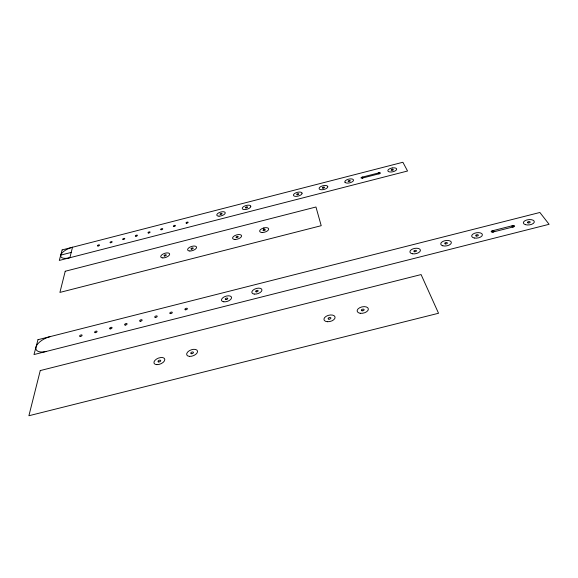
<?xml version="1.0" encoding="UTF-8"?>
<svg xmlns="http://www.w3.org/2000/svg" width="578" height="578" viewBox="0 0 578 578"><rect width="100%" height="100%" fill="white"/><g stroke="black" fill="none" stroke-linecap="round" stroke-linejoin="round"><path stroke-width="0.87" d="M493.012 232.038L493.323 231.923A1.358 0.672 -7.7 0 0 493.814 231.084A1.358 0.672 -7.7 0 0 492.42 230.788L492.073 230.86A1.358 0.672 -7.7 0 0 491.221 231.735A1.358 0.672 -7.7 0 0 492.666 232.11L513.69 226.8L512.845 225.601L492.42 230.788M378.937 172.844L379.219 172.771A1.12 0.477 -12 0 1 380.389 172.945A1.12 0.477 -12 0 1 379.695 173.631L361.994 178.168A1.113 0.477 -12.6 0 1 361.019 177.937A1.113 0.477 -12.6 0 1 361.64 177.302L378.937 172.844A1.12 0.477 -12 0 0 378.243 173.53A1.12 0.477 -12 0 0 379.414 173.703M60.733 255.122L71.21 252.427M492.153 230.846L492.933 232.053M379.11 172.8L379.522 173.682M263.843 227.934L264.088 229.531M46.587 351.373A13.489 6.387 -24.2 0 1 35.988 347.125A13.489 6.387 -24.2 0 1 50.264 336.591M250.758 206.281L250.758 206.686A4.407 1.907 -16.1 0 1 246.445 209.366A4.407 1.907 -16.1 0 1 242.298 208.564L242.326 208.044A4.407 1.907 -16.1 0 1 246.625 205.378A4.407 1.907 -16.1 0 1 250.773 206.173L250.758 206.281M72.496 247.254L69.895 257.716A11.184 4.588 -21.2 0 1 60.719 255.18A11.184 4.588 -21.2 0 1 72.496 247.254M40.258 370.57L28.9 415.741L438.536 313.262L421.087 274.572L40.258 370.57M65.227 271.255L59.91 292.417L321.216 225.687L315.956 207.003L65.227 271.255M37.982 339.705L33.994 354.552L549.1 224.3L539.874 212.48L37.982 339.705M62.135 249.92L59.303 260.44L407.555 171.009L402.888 162.259L62.135 249.92M362.55 178.024L362.196 177.157A1.113 0.477 -12.6 0 1 363.172 177.388A1.113 0.477 -12.6 0 1 362.55 178.024M392.065 169.462L391.79 169.549A1.12 0.477 -11.7 0 0 391.198 170.235A1.12 0.477 -11.7 0 0 392.433 170.366L392.708 170.279A1.12 0.477 -11.7 0 0 393.336 169.65L393.25 169.542A1.12 0.477 -11.7 0 0 392.065 169.462M264.124 229.517L263.835 229.611A1.17 0.535 -15.8 0 0 263.041 230.333L263.091 230.463A1.17 0.535 -15.8 0 0 264.218 230.608L264.507 230.514A1.17 0.535 -15.8 0 0 265.288 229.719A1.17 0.535 -15.8 0 0 264.124 229.517M392.209 167.981L391.075 168.241A4.48 1.915 -11.7 0 0 387.896 170.922A4.48 1.915 -11.7 0 0 392.289 171.861L393.43 171.601A4.48 1.915 -11.7 0 0 396.653 169.159L396.486 168.682A4.48 1.915 -11.7 0 0 392.209 167.981M327.762 186.607L327.524 186.152A4.429 1.922 -13.7 0 0 322.575 185.856A4.429 1.922 -13.7 0 0 319.128 188.587L319.352 189.049A4.429 1.922 -13.7 0 0 324.323 189.36A4.429 1.922 -13.7 0 0 327.762 186.607M302.048 193.218L301.846 192.756A4.414 1.915 -14.5 0 0 296.991 192.431A4.414 1.915 -14.5 0 0 293.451 195.191L293.646 195.653A4.414 1.915 -14.5 0 0 298.515 195.985A4.414 1.915 -14.5 0 0 302.048 193.218M344.965 182.229L344.849 181.738A4.443 1.922 -12.9 0 1 351.142 178.877A4.443 1.922 -12.9 0 1 351.908 182.019A4.443 1.922 -12.9 0 1 344.965 182.229M219.019 216.158A4.407 1.9 -16.9 0 0 225.268 212.834A4.407 1.9 -16.9 0 0 218.773 212.805A4.407 1.9 -16.9 0 0 219.019 216.158M162.852 257.911A4.689 2.11 -19.1 0 0 169.665 254.241A4.689 2.11 -19.1 0 0 163.032 254.038A4.689 2.11 -19.1 0 0 162.852 257.911M189.866 251.004A4.675 2.124 -18.2 0 0 196.585 247.348A4.675 2.124 -18.2 0 0 189.83 247.174A4.675 2.124 -18.2 0 0 189.866 251.004M235.029 239.451A4.667 2.139 -16.8 0 0 241.597 235.838A4.667 2.139 -16.8 0 0 234.639 235.708A4.667 2.139 -16.8 0 0 235.029 239.451M262.217 232.501A4.667 2.146 -15.8 0 0 268.691 228.902A4.667 2.146 -15.8 0 0 261.61 228.809A4.667 2.146 -15.8 0 0 262.217 232.501M156.811 364.646A5.737 3.1 -21.9 0 0 164.809 359.473A5.737 3.1 -21.9 0 0 156.472 359.083A5.737 3.1 -21.9 0 0 156.811 364.646M189.403 356.373A5.715 3.128 -20.5 0 0 197.56 351.446A5.715 3.128 -20.5 0 0 189.324 350.723A5.715 3.128 -20.5 0 0 189.403 356.373M327.401 321.715A5.701 3.193 -14.1 0 0 335.045 316.954A5.701 3.193 -14.1 0 0 326.093 316.339A5.701 3.193 -14.1 0 0 327.401 321.715M360.173 313.269A5.722 3.201 -12.6 0 0 368.367 308.977A5.722 3.201 -12.6 0 0 359.689 307.72A5.722 3.201 -12.6 0 0 360.173 313.269M98.036 245.997A1.113 0.462 -20.5 0 0 99.539 245.065A1.113 0.462 -20.5 0 0 97.892 245.195A1.113 0.462 -20.5 0 0 98.036 245.997M110.564 242.753A1.113 0.462 -20.1 0 0 112.154 241.871A1.113 0.462 -20.1 0 0 110.586 241.9A1.113 0.462 -20.1 0 0 110.564 242.753M123.107 239.509A1.113 0.47 -19.8 0 0 124.776 238.678A1.113 0.47 -19.8 0 0 123.309 238.606A1.113 0.47 -19.8 0 0 123.107 239.509M148.459 232.999A1.105 0.47 -19.1 0 0 150.085 232.154A1.105 0.47 -19.1 0 0 148.539 232.132A1.105 0.47 -19.1 0 0 148.459 232.999M135.96 236.25A1.105 0.47 -19.4 0 0 137.419 235.325A1.105 0.47 -19.4 0 0 135.736 235.47A1.105 0.47 -19.4 0 0 135.96 236.25M161.233 229.741A1.105 0.47 -18.7 0 0 162.75 228.852A1.105 0.47 -18.7 0 0 161.103 228.924A1.105 0.47 -18.7 0 0 161.233 229.741M173.855 226.475A1.105 0.47 -18.3 0 0 175.437 225.63A1.105 0.47 -18.3 0 0 173.855 225.622A1.105 0.47 -18.3 0 0 173.855 226.475M186.484 223.209A1.105 0.47 -18 0 0 188.139 222.407A1.105 0.47 -18 0 0 186.622 222.32A1.105 0.47 -18 0 0 186.484 223.209M220.514 214.481A1.098 0.477 -16.9 0 0 222.082 213.65A1.098 0.477 -16.9 0 0 220.464 213.643A1.098 0.477 -16.9 0 0 220.514 214.481M245.903 207.907A1.098 0.477 -16.1 0 0 247.594 207.177A1.098 0.477 -16.1 0 0 246.105 207.011A1.098 0.477 -16.1 0 0 245.903 207.907M297.316 194.743A1.105 0.477 -14.5 0 0 298.819 193.926A1.105 0.477 -14.5 0 0 297.114 193.941A1.105 0.477 -14.5 0 0 297.316 194.743M322.986 188.132A1.105 0.477 -13.7 0 0 324.518 187.344A1.105 0.477 -13.7 0 0 322.827 187.315A1.105 0.477 -13.7 0 0 322.986 188.132M348.577 181.499A1.113 0.477 -12.9 0 0 350.282 180.82A1.113 0.477 -12.9 0 0 348.729 180.625A1.113 0.477 -12.9 0 0 348.577 181.499M164.571 256.011A1.17 0.527 -19.1 0 0 166.298 255.115A1.17 0.527 -19.1 0 0 164.672 255.028A1.17 0.527 -19.1 0 0 164.571 256.011M191.528 249.125A1.17 0.535 -18.2 0 0 193.218 248.215A1.17 0.535 -18.2 0 0 191.535 248.164A1.17 0.535 -18.2 0 0 191.528 249.125M236.619 237.601A1.17 0.535 -16.8 0 0 238.208 236.677A1.17 0.535 -16.8 0 0 236.431 236.691A1.17 0.535 -16.8 0 0 236.619 237.601M158.719 361.944A1.438 0.773 -21.9 0 0 160.727 360.658A1.438 0.773 -21.9 0 0 158.647 360.549A1.438 0.773 -21.9 0 0 158.719 361.944M191.629 353.714A1.431 0.78 -20.5 0 0 193.442 352.349A1.431 0.78 -20.5 0 0 191.217 352.421A1.431 0.78 -20.5 0 0 191.629 353.714M328.94 319.157A1.423 0.802 -14.1 0 0 330.898 318.001A1.423 0.802 -14.1 0 0 328.687 317.799A1.423 0.802 -14.1 0 0 328.94 319.157M362.11 310.798A1.431 0.802 -12.6 0 0 364.14 309.707A1.431 0.802 -12.6 0 0 361.958 309.411A1.431 0.802 -12.6 0 0 362.11 310.798M80.328 336.475A1.337 0.643 -23.3 0 0 82.09 335.218A1.337 0.643 -23.3 0 0 80.096 335.363A1.337 0.643 -23.3 0 0 80.328 336.475M95.341 332.675A1.337 0.65 -22.8 0 0 97.061 331.418A1.337 0.65 -22.8 0 0 95.052 331.584A1.337 0.65 -22.8 0 0 95.341 332.675M110.225 328.882A1.329 0.65 -22.3 0 0 112.074 327.704A1.329 0.65 -22.3 0 0 110.167 327.697A1.329 0.65 -22.3 0 0 110.225 328.882M125.238 325.074A1.329 0.657 -21.8 0 0 127.102 323.911A1.329 0.657 -21.8 0 0 125.195 323.89A1.329 0.657 -21.8 0 0 125.238 325.074M140.244 321.26A1.322 0.657 -21.3 0 0 142.145 320.133A1.322 0.657 -21.3 0 0 140.273 320.053A1.322 0.657 -21.3 0 0 140.244 321.26M155.533 317.438A1.322 0.665 -20.7 0 0 157.187 316.202A1.322 0.665 -20.7 0 0 155.128 316.368A1.322 0.665 -20.7 0 0 155.533 317.438M170.344 313.616A1.315 0.665 -20.2 0 0 172.287 312.554A1.315 0.665 -20.2 0 0 170.459 312.38A1.315 0.665 -20.2 0 0 170.344 313.616M185.668 309.794A1.315 0.665 -19.6 0 0 187.38 308.609A1.315 0.665 -19.6 0 0 185.357 308.681A1.315 0.665 -19.6 0 0 185.668 309.794M525.359 224.647A5.513 2.666 -6.5 0 0 534.253 222.241A5.513 2.666 -6.5 0 0 526.926 219.929A5.513 2.666 -6.5 0 0 525.359 224.647M512.657 226.858A1.373 0.672 -7 0 0 514.63 226.041A1.373 0.672 -7 0 0 512.52 225.709A1.373 0.672 -7 0 0 512.657 226.858M474.263 238.013A5.419 2.695 -8.2 0 0 482.413 234.856A5.419 2.695 -8.2 0 0 474.422 233.302A5.419 2.695 -8.2 0 0 474.263 238.013M442.791 245.787A5.375 2.702 -9.3 0 0 451.331 242.962A5.375 2.702 -9.3 0 0 444.049 240.947A5.375 2.702 -9.3 0 0 442.791 245.787M412.389 253.764A5.339 2.709 -10.4 0 0 420.43 250.426A5.339 2.709 -10.4 0 0 412.67 248.974A5.339 2.709 -10.4 0 0 412.389 253.764M528.09 222.891A1.38 0.665 -6.5 0 0 530.207 222.176A1.38 0.665 -6.5 0 0 528.213 221.721A1.38 0.665 -6.5 0 0 528.09 222.891M476.243 236.012A1.358 0.672 -8.2 0 0 478.36 235.304A1.358 0.672 -8.2 0 0 476.467 234.82A1.358 0.672 -8.2 0 0 476.243 236.012M445.428 243.902A1.344 0.679 -9.3 0 0 447.379 243.035A1.344 0.679 -9.3 0 0 445.335 242.731A1.344 0.679 -9.3 0 0 445.428 243.902M414.57 251.733A1.337 0.679 -10.4 0 0 416.471 250.823A1.337 0.679 -10.4 0 0 414.426 250.57A1.337 0.679 -10.4 0 0 414.57 251.733M223.823 301.81A5.245 2.688 -18 0 0 231.568 297.742A5.245 2.688 -18 0 0 224.148 296.904A5.245 2.688 -18 0 0 223.823 301.81M254.226 294.079A5.245 2.702 -16.8 0 0 261.971 290.105A5.245 2.702 -16.8 0 0 254.479 289.195A5.245 2.702 -16.8 0 0 254.226 294.079M225.933 299.556A1.315 0.672 -18 0 0 227.775 298.479A1.315 0.672 -18 0 0 225.832 298.378A1.315 0.672 -18 0 0 225.933 299.556M256.278 291.854A1.308 0.672 -16.8 0 0 258.156 290.821A1.308 0.672 -16.8 0 0 256.227 290.662A1.308 0.672 -16.8 0 0 256.278 291.854"/></g></svg>
